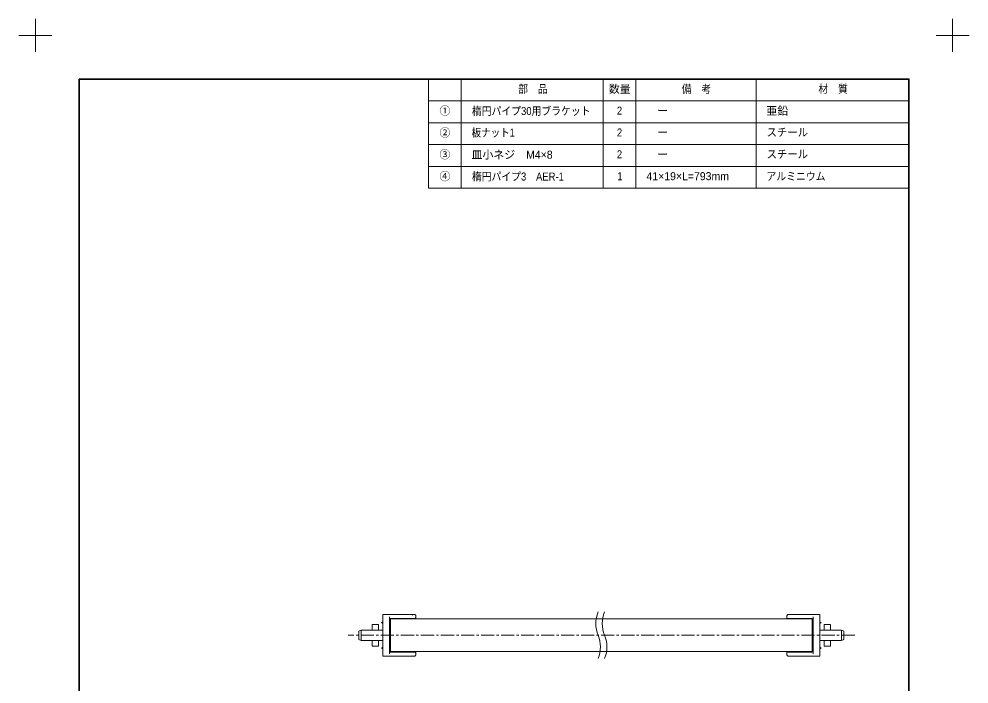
# Model space of a CAD drawing. Units: millimetres on the paper. Extents: x -396 to 396, y -304 to 304.
# Drawn here: x -396.2 to 38.8, y 0 to 304.5 of the extents above; entities that cross this region are included whole.
import ezdxf
from ezdxf.enums import TextEntityAlignment as Align

# ---------------------------------------------------------------- set-up
doc = ezdxf.new("R2010")
doc.units = ezdxf.units.MM
doc.linetypes.add('USER2', pattern=[9.172222, 5.997222, -1.058333, 1.058333, -1.058333])
doc.layers.add('0-0_1図面枠', color=7, linetype='Continuous', lineweight=20)
doc.layers.add('0-6_3一般', color=7, linetype='Continuous', lineweight=15)
doc.styles.add('ＭＳ Ｐゴシック', font='')
doc.styles.get('ＭＳ Ｐゴシック').set_extended_font_data('MS PGothic')

# ---------------------------------------------------------------- blocks, each defined once
blk = doc.blocks.new('グループ')
at = {"layer": '0-0_1図面枠', "lineweight": 15}
for p, q in [((-210, 289.5), (-210, 304.5)), ((210, 289.5), (210, 304.5)), ((-217.5, 297), (-202.5, 297)), ((217.5, 297), (202.5, 297))]:
    blk.add_line(p, q, dxfattribs=at)
blk = doc.blocks.new('グループ-2')
at = {"layer": '0-0_1図面枠', "lineweight": 35}
for p, q in [((-190, -247), (190, -247)), ((-99, -247), (-99, -277)), ((6, -247), (6, -277)), ((56, -247), (56, -277)), ((86, -247), (86, -277)), ((130, -247), (130, -277))]:
    blk.add_line(p, q, dxfattribs=at)
blk.add_lwpolyline([(-190, 277), (190, 277), (190, -277), (-190, -277)], close=True, dxfattribs=at)
blk = doc.blocks.new('図面枠')
at = {"layer": '0-0_1図面枠'}
for name in ['グループ', 'グループ-2']:
    blk.add_blockref(name, (0, 0), dxfattribs=at)
blk = doc.blocks.new('グループ-4')
at = {"layer": '0-0_1図面枠', "lineweight": 15}
for p, q in [((-15, 277), (-15, 227)), ((50, 277), (50, 227)), ((65, 277), (65, 227)), ((120, 277), (120, 227)), ((-30, 267), (190, 267)), ((-30, 257), (190, 257)), ((-30, 247), (190, 247)), ((-30, 237), (190, 237))]:
    blk.add_line(p, q, dxfattribs=at)
blk.add_lwpolyline([(-30, 277), (190, 277), (190, 227), (-30, 227)], close=True, dxfattribs=at)
blk = doc.blocks.new('グループ-5')
at = {"layer": '0-0_1図面枠'}
blk.add_blockref('グループ-4', (0, 0), dxfattribs=at)
at = {"layer": '0-0_1図面枠', "style": 'ＭＳ Ｐゴシック'}
for s, height, width, p in [('部\u3000品', 3.666, 0.9, (11.071, 269.527)), ('備\u3000考', 3.666, 0.9, (85.958, 269.517)), ('材\u3000質', 3.666, 0.9, (148.526, 269.564)), ('楕円パイプ30用ブラケット', 3.669, 0.9, (-10.135, 259.431)), ('2', 3.666, 0.9, (56.27, 259.603)), ('板ナット1', 3.669, 0.85, (-10.271, 249.527)), ('2', 3.666, 0.9, (56.27, 249.603)), ('スチール', 3.666, 0.95, (124.807, 249.671)), ('2', 3.666, 0.9, (56.27, 239.603)), ('スチール', 3.666, 0.95, (124.807, 239.671)), ('楕円パイプ3\u3000AER-1', 3.666, 0.9, (-10.135, 229.431)), ('1', 3.666, 0.9, (56.473, 229.595)), ('アルミニウム', 3.669, 0.9, (124.77, 229.537))]:
    blk.add_text(s, height=height, dxfattribs=dict(at, width=width)).set_placement(p, align=Align.BOTTOM_LEFT)
for s, height, p in [('数量', 3.666, (52.573, 269.546)), ('①', 3.666, (-24.978, 259.527)), ('ー', 3.666, (74.77, 259.603)), ('亜鉛', 3.666, (124.692, 259.508)), ('②', 3.666, (-24.978, 249.527)), ('ー', 3.666, (74.77, 249.603)), ('③', 3.666, (-24.978, 239.527)), ('皿小ネジ\u3000M4×8', 3.666, (-10.288, 239.432)), ('ー', 3.666, (74.77, 239.603)), ('④', 3.666, (-24.978, 229.527)), ('41×19×L=793mm', 3.669, (69.827, 229.595))]:
    blk.add_text(s, height=height, dxfattribs=at).set_placement(p, align=Align.BOTTOM_LEFT)
blk = doc.blocks.new('グループ-9')
at = {"layer": '0-6_3一般'}
for centre, start, end in [((60.472, 27.644), 157.38014, 202.61986), ((63.472, 27.644), 157.38014, 202.61986), ((34.852, 16.969), 337.38014, 22.61986), ((37.852, 16.969), 337.38014, 22.61986)]:
    blk.add_arc(centre, 13.877, start, end, dxfattribs=at)
blk = doc.blocks.new('グループ-10')
at = {"layer": '0-6_3一般'}
for p, q in [((-50.838, 31.806), (-50.838, 23.115)), ((-47.967, 31.806), (-50.838, 31.806)), ((-47.967, 31.806), (-44.888, 31.806)), ((-47.838, 30.783), (-47.838, 13.829)), ((-41.01, 31.806), (-44.888, 31.806)), ((-38.168, 31.806), (-41.01, 31.806)), ((-36.802, 31.806), (-38.168, 31.806)), ((-37.41, 31.555), (-37.412, 31.556)), ((-36.341, 31.806), (-36.802, 31.806)), ((-36.338, 31.806), (-36.341, 31.806)), ((-36.321, 31.8), (-36.34, 31.802)), ((-35.838, 31.306), (-35.838, 31.294)), ((-35.838, 31.294), (-35.838, 30.506)), ((-35.838, 30.506), (-35.838, 29.806)), ((134.162, 31.294), (134.162, 31.306)), ((134.162, 30.506), (134.162, 31.294)), ((134.162, 29.806), (134.162, 30.506)), ((134.164, 31.252), (134.165, 31.231)), ((134.477, 31.371), (134.478, 31.372)), ((134.669, 31.806), (134.662, 31.806)), ((135.125, 31.806), (134.669, 31.806)), ((136.492, 31.806), (135.125, 31.806)), ((139.306, 31.806), (136.492, 31.806)), ((143.213, 31.806), (139.306, 31.806)), ((143.213, 31.806), (146.291, 31.806)), ((146.162, 13.829), (146.162, 30.783)), ((146.291, 31.806), (149.162, 31.806)), ((149.162, 23.115), (149.162, 31.806)), ((-55.738, 25.806), (-55.738, 27.306)), ((-50.838, 28.506), (-51.438, 28.106)), ((-51.438, 28.106), (-50.838, 27.706)), ((-42.771, 30.006), (-47.338, 30.006)), ((145.662, 29.806), (-47.338, 29.806)), ((-47.338, 14.806), (-47.338, 29.806)), ((-41.459, 30.006), (-42.771, 30.006)), ((-36.338, 30.006), (-41.459, 30.006)), ((139.783, 30.006), (134.662, 30.006)), ((141.096, 30.006), (139.783, 30.006)), ((145.662, 14.806), (145.662, 29.806)), ((151.162, 25.806), (151.162, 27.306)), ((-60.838, 24.706), (-61.838, 24.206)), ((-61.838, 20.406), (-61.838, 24.206)), ((-50.938, 24.706), (-60.838, 24.706)), ((-60.838, 24.706), (-60.838, 19.906)), ((-55.738, 24.706), (-55.738, 25.806)), ((-52.838, 24.706), (-52.838, 25.806)), ((-50.838, 23.115), (-50.838, 22.306)), ((-50.838, 22.306), (-50.838, 21.497)), ((149.162, 22.306), (149.162, 23.115)), ((149.162, 21.497), (149.162, 22.306)), ((159.162, 24.706), (149.262, 24.706)), ((151.162, 24.706), (151.162, 25.806)), ((154.062, 24.706), (154.062, 25.806)), ((160.162, 24.206), (159.162, 24.706)), ((159.162, 19.906), (159.162, 24.706)), ((160.162, 24.206), (160.162, 20.406)), ((-61.838, 20.406), (-60.838, 19.906)), ((-60.838, 19.906), (-50.938, 19.906)), ((-55.738, 19.306), (-55.738, 19.906)), ((-55.738, 17.306), (-55.738, 19.306)), ((-52.838, 19.306), (-52.838, 19.906)), ((-52.838, 19.306), (-52.838, 17.306)), ((-50.838, 21.497), (-50.838, 12.806)), ((149.162, 12.806), (149.162, 21.497)), ((149.262, 19.906), (159.162, 19.906)), ((151.162, 19.306), (151.162, 19.906)), ((151.162, 17.306), (151.162, 19.306)), ((154.062, 19.306), (154.062, 19.906)), ((154.062, 19.306), (154.062, 17.306)), ((159.162, 19.906), (160.162, 20.406)), ((-52.838, 17.306), (-55.738, 17.306)), ((-47.338, 14.806), (145.662, 14.806)), ((-42.771, 14.606), (-41.459, 14.606)), ((-41.459, 14.606), (-36.338, 14.606)), ((-37.406, 13.065), (-37.423, 13.052)), ((-36.153, 13.241), (-36.153, 13.24)), ((-35.839, 13.36), (-35.84, 13.381)), ((-35.838, 14.806), (-35.838, 14.106)), ((-35.838, 14.106), (-35.838, 13.318)), ((-35.838, 13.318), (-35.838, 13.306)), ((134.162, 14.106), (134.162, 14.806)), ((134.162, 13.318), (134.162, 14.106)), ((134.162, 13.306), (134.162, 13.318)), ((134.662, 14.606), (139.783, 14.606)), ((139.783, 14.606), (141.096, 14.606)), ((141.096, 14.606), (145.662, 14.606)), ((154.062, 17.306), (151.162, 17.306)), ((-47.967, 12.806), (-50.838, 12.806)), ((-44.888, 12.806), (-47.967, 12.806)), ((-44.888, 12.806), (-40.982, 12.806)), ((-40.982, 12.806), (-38.168, 12.806)), ((-38.168, 12.806), (-36.801, 12.806)), ((-36.801, 12.806), (-36.344, 12.806)), ((-36.338, 12.822), (-36.344, 12.837)), ((-36.344, 12.806), (-36.338, 12.806)), ((134.645, 12.812), (134.665, 12.81)), ((134.662, 12.806), (134.666, 12.806)), ((134.666, 12.806), (135.126, 12.806)), ((135.126, 12.806), (136.493, 12.806)), ((136.493, 12.806), (139.335, 12.806)), ((139.335, 12.806), (143.213, 12.806)), ((146.291, 12.806), (143.213, 12.806)), ((146.291, 12.806), (149.162, 12.806))]:
    blk.add_line(p, q, dxfattribs=at)
at = {"layer": '0-6_3一般', "linetype": 'USER2'}
blk.add_line((165.162, 22.306), (-66.838, 22.306), dxfattribs=at)
at = {"layer": '0-6_3一般'}
for points in [[(-37.365, 31.513), (-37.366, 31.515), (-37.366, 31.516), (-37.367, 31.517), (-37.368, 31.519), (-37.369, 31.52), (-37.37, 31.521), (-37.371, 31.523), (-37.371, 31.524), (-37.372, 31.525), (-37.373, 31.527), (-37.374, 31.528), (-37.375, 31.529), (-37.376, 31.53), (-37.378, 31.531), (-37.379, 31.532), (-37.38, 31.534), (-37.381, 31.535), (-37.382, 31.536), (-37.383, 31.537), (-37.385, 31.538), (-37.386, 31.539), (-37.387, 31.54), (-37.389, 31.541), (-37.39, 31.542), (-37.391, 31.543), (-37.393, 31.544), (-37.394, 31.545), (-37.395, 31.546), (-37.397, 31.546), (-37.398, 31.547), (-37.399, 31.548), (-37.401, 31.549), (-37.402, 31.55), (-37.403, 31.551), (-37.405, 31.552), (-37.406, 31.553), (-37.407, 31.553), (-37.409, 31.554), (-37.41, 31.555)], [(-35.838, 31.296), (-35.838, 31.316), (-35.839, 31.336), (-35.841, 31.355), (-35.844, 31.374), (-35.847, 31.393), (-35.851, 31.411), (-35.856, 31.429), (-35.862, 31.447), (-35.868, 31.465), (-35.875, 31.482), (-35.883, 31.5), (-35.892, 31.517), (-35.901, 31.533), (-35.912, 31.55), (-35.923, 31.566), (-35.935, 31.582), (-35.947, 31.598), (-35.96, 31.613), (-35.975, 31.628), (-35.989, 31.643), (-36.005, 31.657), (-36.02, 31.671), (-36.036, 31.684), (-36.052, 31.697), (-36.069, 31.708), (-36.085, 31.719), (-36.102, 31.73), (-36.119, 31.739), (-36.136, 31.748), (-36.154, 31.757), (-36.171, 31.764), (-36.189, 31.771), (-36.207, 31.777), (-36.226, 31.783), (-36.244, 31.788), (-36.263, 31.792), (-36.282, 31.795), (-36.301, 31.798), (-36.321, 31.8)], [(-36.152, 31.37), (-36.152, 31.37), (-36.152, 31.371), (-36.153, 31.372), (-36.153, 31.373), (-36.153, 31.373), (-36.154, 31.374), (-36.154, 31.375), (-36.154, 31.375), (-36.155, 31.376), (-36.155, 31.377), (-36.155, 31.377), (-36.156, 31.378), (-36.156, 31.379), (-36.156, 31.379), (-36.157, 31.38), (-36.157, 31.381), (-36.157, 31.381), (-36.158, 31.382), (-36.158, 31.383), (-36.158, 31.384), (-36.159, 31.384), (-36.159, 31.385), (-36.159, 31.386), (-36.16, 31.386), (-36.16, 31.387), (-36.16, 31.388), (-36.161, 31.388), (-36.161, 31.389), (-36.161, 31.39), (-36.162, 31.391)], [(134.673, 31.802), (134.651, 31.805), (134.63, 31.807), (134.61, 31.808), (134.589, 31.807), (134.569, 31.806), (134.549, 31.803), (134.53, 31.799), (134.511, 31.794), (134.492, 31.788), (134.473, 31.78), (134.455, 31.772), (134.437, 31.762), (134.419, 31.751), (134.402, 31.739), (134.385, 31.726), (134.368, 31.712), (134.352, 31.696), (134.336, 31.68), (134.32, 31.662), (134.304, 31.643), (134.289, 31.623), (134.275, 31.604), (134.262, 31.584), (134.25, 31.564), (134.238, 31.544), (134.227, 31.524), (134.217, 31.504), (134.208, 31.483), (134.2, 31.463), (134.193, 31.442), (134.186, 31.422), (134.18, 31.401), (134.176, 31.38), (134.171, 31.359), (134.168, 31.338), (134.166, 31.317), (134.164, 31.295), (134.164, 31.274), (134.164, 31.252)], [(134.487, 31.392), (134.486, 31.392), (134.486, 31.391), (134.486, 31.391), (134.485, 31.39), (134.485, 31.389), (134.484, 31.389), (134.484, 31.388), (134.484, 31.387), (134.483, 31.387), (134.483, 31.386), (134.482, 31.385), (134.482, 31.384), (134.481, 31.383), (134.481, 31.383), (134.48, 31.382), (134.48, 31.381), (134.479, 31.38), (134.479, 31.379), (134.478, 31.378), (134.478, 31.377), (134.477, 31.376), (134.477, 31.375), (134.476, 31.375), (134.476, 31.374), (134.476, 31.373), (134.475, 31.373), (134.475, 31.372), (134.475, 31.372), (134.475, 31.371), (134.475, 31.371), (134.475, 31.371), (134.475, 31.371), (134.475, 31.371), (134.475, 31.37), (134.476, 31.371), (134.476, 31.371), (134.476, 31.371), (134.477, 31.371), (134.477, 31.371)], [(-55.738, 27.306), (-52.838, 27.306), (-52.838, 25.806)], [(145.763, 30.044), (145.662, 30.006), (141.096, 30.006)], [(149.162, 28.506), (149.762, 28.106), (149.162, 27.706)], [(151.162, 27.306), (154.062, 27.306), (154.062, 25.806)], [(-50.838, 16.106), (-51.438, 16.506), (-50.838, 16.906)], [(-47.438, 14.568), (-47.338, 14.606), (-42.771, 14.606)], [(-36.348, 12.81), (-36.327, 12.807), (-36.306, 12.805), (-36.285, 12.804), (-36.265, 12.805), (-36.244, 12.806), (-36.225, 12.809), (-36.205, 12.813), (-36.186, 12.818), (-36.167, 12.824), (-36.149, 12.832), (-36.13, 12.84), (-36.112, 12.85), (-36.095, 12.861), (-36.077, 12.873), (-36.06, 12.886), (-36.044, 12.9), (-36.027, 12.916), (-36.011, 12.932), (-35.995, 12.95), (-35.98, 12.969), (-35.965, 12.989), (-35.95, 13.008), (-35.937, 13.028), (-35.925, 13.048), (-35.913, 13.068), (-35.902, 13.088), (-35.892, 13.108), (-35.883, 13.129), (-35.875, 13.149), (-35.868, 13.17), (-35.861, 13.19), (-35.856, 13.211), (-35.851, 13.232), (-35.847, 13.253), (-35.844, 13.274), (-35.841, 13.295), (-35.84, 13.317), (-35.839, 13.338), (-35.839, 13.36)], [(-36.162, 13.22), (-36.162, 13.22), (-36.161, 13.221), (-36.161, 13.222), (-36.161, 13.222), (-36.16, 13.223), (-36.16, 13.223), (-36.159, 13.224), (-36.159, 13.225), (-36.158, 13.226), (-36.158, 13.226), (-36.158, 13.227), (-36.157, 13.228), (-36.157, 13.229), (-36.156, 13.229), (-36.156, 13.23), (-36.155, 13.231), (-36.155, 13.232), (-36.154, 13.233), (-36.153, 13.234), (-36.153, 13.235), (-36.152, 13.236), (-36.152, 13.237), (-36.152, 13.237), (-36.151, 13.238), (-36.151, 13.239), (-36.151, 13.239), (-36.15, 13.24), (-36.15, 13.24), (-36.15, 13.241), (-36.15, 13.241), (-36.15, 13.241), (-36.15, 13.241), (-36.151, 13.242), (-36.151, 13.242), (-36.151, 13.242), (-36.151, 13.241), (-36.152, 13.241), (-36.152, 13.241), (-36.153, 13.241)], [(134.163, 13.316), (134.163, 13.296), (134.164, 13.276), (134.166, 13.257), (134.168, 13.238), (134.172, 13.219), (134.176, 13.201), (134.181, 13.183), (134.186, 13.165), (134.193, 13.147), (134.2, 13.13), (134.208, 13.112), (134.216, 13.095), (134.226, 13.079), (134.236, 13.062), (134.247, 13.046), (134.259, 13.03), (134.272, 13.015), (134.285, 12.999), (134.299, 12.984), (134.314, 12.969), (134.329, 12.955), (134.345, 12.941), (134.361, 12.928), (134.377, 12.915), (134.393, 12.904), (134.41, 12.893), (134.426, 12.882), (134.443, 12.873), (134.461, 12.864), (134.478, 12.855), (134.496, 12.848), (134.514, 12.841), (134.532, 12.835), (134.55, 12.829), (134.569, 12.824), (134.588, 12.82), (134.607, 12.817), (134.626, 12.814), (134.645, 12.812)], [(149.162, 16.106), (149.762, 16.506), (149.162, 16.906)]]:
    blk.add_lwpolyline(points, dxfattribs=at)
for centre, radius, start, end in [((-36.338, 30.506), 0.5, 269.99774, 359.99959), ((134.662, 30.506), 0.5, 180.00041, 269.99543), ((-47.338, 29.506), 0.5, 89.99774, 179.99959), ((145.662, 29.506), 0.5, 0.00041, 89.99543), ((-50.938, 24.806), 0.1, 270.01364, 359.99383), ((149.262, 24.806), 0.1, 179.97702, 270.03259), ((-50.938, 19.806), 0.1, 0.00617, 89.98636), ((149.262, 19.806), 0.1, 89.96741, 180.02298), ((-47.338, 15.106), 0.5, 180.00041, 270.00226), ((-36.338, 14.106), 0.5, 0.00041, 90.00226), ((134.662, 14.106), 0.5, 90.00457, 179.99959), ((145.662, 15.106), 0.5, 270.00457, 359.99959)]:
    blk.add_arc(centre, radius, start, end, dxfattribs=at)
at = {"layer": '0-0_1図面枠'}
blk.add_blockref('グループ-9', (0, 0), dxfattribs=at)

msp = doc.modelspace()

# ---------------------------------------------------------------- block references
at = {"layer": '0-0_1図面枠'}
for name in ['図面枠', 'グループ-5']:
    msp.add_blockref(name, (-178.75, 0), dxfattribs=at)
at = {"layer": '0-6_3一般'}
msp.add_blockref('グループ-10', (-178.75, 0), dxfattribs=at)

doc.saveas('drawing.dxf')
